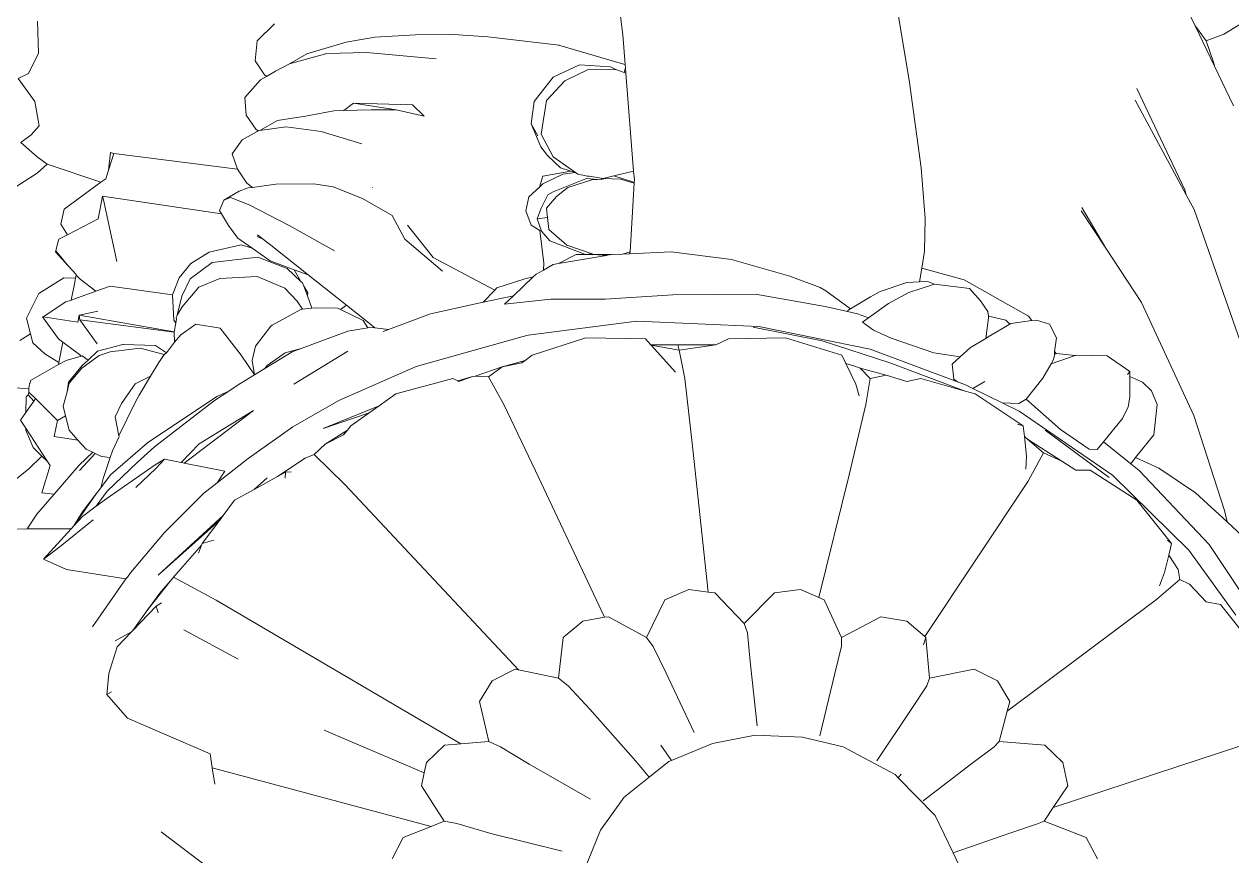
# Model space of a CAD drawing. Header units: millimetres. Extents: x 75500 to 345360, y -224327 to 19532.
# Drawn here: x 218848 to 219018.9, y 12220.5 to 12338.1 of the extents above; entities that cross this region are included whole.
import ezdxf

# ---------------------------------------------------------------- set-up
doc = ezdxf.new("R2010")
doc.units = ezdxf.units.MM
doc.header["$LTSCALE"] = 0.01
doc.layers.add('hatch', color=251, linetype='Continuous', lineweight=0)

# ---------------------------------------------------------------- blocks, each defined once
blk = doc.blocks.new('GANESH')
at = {"layer": 'hatch'}
for p, q in [((967035.625, -140981.319), (967032.906, -140983.501)), ((966996.051, -140983.283), (966995.412, -140982.257)), ((967007.38, -140985.192), (967015.872, -140982.237)), ((967028.777, -140981.742), (967027.555, -140983.075)), ((967032.197, -140982.119), (967029.025, -140984.231)), ((967042.002, -140982.126), (967043.373, -140986.257)), ((967000.67, -140982.65), (966998.108, -140983.887)), ((967020.691, -140985.227), (967026.814, -140983.233)), ((967027.555, -140983.075), (967025.684, -140985.117)), ((967026.814, -140983.233), (967027.555, -140983.075)), ((967029.376, -140985.552), (967033.587, -140982.501)), ((966998.108, -140983.887), (966995.51, -140985.141)), ((966996.477, -140984.424), (966996.051, -140983.283)), ((966997.905, -140983.93), (966996.477, -140984.424)), ((966998.108, -140983.887), (966997.905, -140983.93)), ((967032.906, -140983.501), (967032.73, -140984.418)), ((966996.477, -140984.424), (966995.691, -140984.995)), ((967029.025, -140984.231), (967024.238, -140988.753)), ((967032.73, -140984.418), (967031.582, -140985.493)), ((966995.51, -140985.141), (966994.387, -140985.683)), ((966995.691, -140984.995), (966995.51, -140985.141)), ((967007.38, -140985.192), (967006.415, -140985.714)), ((967020.691, -140985.227), (967013.376, -140988.595)), ((967024.08, -140987.477), (967025.684, -140985.117)), ((967029.376, -140985.552), (967024.538, -140990.48)), ((967031.278, -140986.122), (967031.582, -140985.493)), ((967006.108, -140985.811), (966999.553, -140988.913)), ((967006.415, -140985.714), (967000.303, -140989.021)), ((967006.415, -140985.714), (967006.108, -140985.811)), ((967029.71, -140986.848), (967030.641, -140986.227)), ((967031.278, -140986.122), (967030.641, -140986.227)), ((967031.278, -140986.122), (967032.567, -140987.646)), ((967046.016, -140994.309), (967043.373, -140986.257)), ((967028.961, -140986.666), (967026.162, -140988.911)), ((967028.739, -140986.919), (967028.961, -140986.666)), ((967028.961, -140986.666), (967029.71, -140986.848)), ((967029.71, -140986.848), (967030.838, -140987.123)), ((967031.681, -140987.44), (967030.838, -140987.123)), ((967019.966, -140987.592), (967019.096, -140987.955)), ((967019.966, -140987.592), (967021.931, -140987.802)), ((967023.408, -140988.983), (967021.931, -140987.802)), ((967024.08, -140987.477), (967023.408, -140988.983)), ((967032.567, -140987.646), (967039.788, -140997.283)), ((967013.376, -140988.595), (967009.869, -140990.909)), ((967018.328, -140988.964), (967018.521, -140988.545)), ((967019.096, -140987.955), (967018.521, -140988.545)), ((967016.837, -140990.835), (967017.836, -140989.353)), ((967018.032, -140989.506), (967017.836, -140989.353)), ((967018.167, -140989.354), (967017.836, -140989.353)), ((967018.328, -140988.964), (967018.167, -140989.354)), ((967019.501, -140989.358), (967018.167, -140989.354)), ((967020.115, -140989.469), (967019.501, -140989.358)), ((967020.115, -140989.469), (967020.879, -140989.84)), ((967023.803, -140989.299), (967022.389, -140991.071)), ((967023.803, -140989.299), (967023.408, -140988.983)), ((967024.238, -140988.753), (967023.803, -140989.299)), ((967024.206, -140991.917), (967026.162, -140988.911)), ((967022.389, -140991.071), (967020.879, -140989.84)), ((967009.869, -140990.909), (967007.237, -140992.47)), ((967009.869, -140990.909), (967007.46, -140992.5)), ((967016.837, -140990.835), (967016.778, -140992.804)), ((967024.538, -140990.48), (967020.413, -140996.513)), ((967024.699, -140990.699), (967021.629, -140994.844)), ((967022.875, -140991.467), (967022.389, -140991.071)), ((967022.875, -140991.467), (967022.861, -140991.988)), ((967047.951, -140992.186), (967049.334, -140991.458)), ((967022.861, -140991.988), (967021.579, -140993.836)), ((967024.206, -140991.917), (967024.222, -140992.848)), ((967046.903, -140994.908), (967047.951, -140992.186)), ((967016.809, -140992.892), (967016.672, -140994.092)), ((967016.809, -140992.892), (967016.778, -140992.804)), ((967017.349, -140994.45), (967016.809, -140992.892)), ((967024.222, -140992.848), (967023.645, -140993.747)), ((967043.116, -140993.688), (967044.627, -140993.371)), ((967046.016, -140994.309), (967044.627, -140993.371)), ((967015.664, -140994.111), (967014.781, -140994.552)), ((967016.557, -140994.222), (967015.664, -140994.111)), ((967016.684, -140994.129), (967016.557, -140994.222)), ((967016.684, -140994.129), (967016.672, -140994.092)), ((967016.707, -140994.198), (967016.684, -140994.129)), ((967021.579, -140993.836), (967019.633, -140996.053)), ((967022.213, -140995.983), (967023.645, -140993.747)), ((967023.102, -140994.938), (967023.645, -140993.747)), ((967041.987, -140994.858), (967043.116, -140993.688)), ((967014.781, -140994.552), (967014.514, -140995.393)), ((967016.663, -140994.235), (967016.557, -140994.222)), ((967016.707, -140994.198), (967016.663, -140994.235)), ((967016.721, -140994.243), (967016.707, -140994.198)), ((967017.058, -140994.285), (967016.707, -140994.198)), ((967017.058, -140994.285), (967017.349, -140994.45)), ((967017.349, -140994.45), (967018.28, -140994.977)), ((967022.213, -140995.983), (967023.102, -140994.938)), ((967024.938, -140995.924), (967023.102, -140994.938)), ((967041.749, -140997.799), (967041.987, -140994.858)), ((967046.903, -140994.908), (967046.016, -140994.309)), ((967046.903, -140994.908), (967047.071, -140995.319)), ((967014.555, -140995.691), (967014.258, -140995.909)), ((967014.555, -140995.691), (967014.514, -140995.393)), ((967014.742, -140997.058), (967014.555, -140995.691)), ((967019.633, -140996.053), (967018.28, -140994.977)), ((967047.071, -140995.319), (967047.647, -140997.059)), ((967014.258, -140995.909), (967011.913, -141000.065)), ((967021.344, -140996.248), (967019.292, -140999.351)), ((967019.633, -140996.053), (967019.9, -140996.529)), ((967020.413, -140996.513), (967019.866, -140997.623)), ((967021.25, -140996.618), (967021.344, -140996.248)), ((967022.05, -140996.175), (967021.344, -140996.248)), ((967022.05, -140996.175), (967022.213, -140995.983)), ((967023.315, -140996.043), (967022.05, -140996.175)), ((967024.143, -140996.074), (967023.315, -140996.043)), ((967034.963, -141002.614), (967024.938, -140995.924)), ((967014.785, -140997.127), (967014.517, -140997.376)), ((967014.742, -140997.058), (967014.785, -140997.127)), ((967014.785, -140997.127), (967015.61, -140998.527)), ((967019.9, -140996.529), (967019.866, -140997.623)), ((967037.82, -140997.926), (967039.172, -140997.121)), ((967039.172, -140997.121), (967039.788, -140997.283)), ((967039.788, -140997.283), (967041.749, -140997.799)), ((967048.943, -141000.791), (967047.647, -140997.059)), ((967014.255, -140998.503), (967014.517, -140997.376)), ((967019.866, -140997.623), (967018.937, -140999.51)), ((967037.072, -140999.43), (967037.82, -140997.926)), ((967042.105, -140998.127), (967041.749, -140997.799)), ((967013.972, -140998.531), (967013.267, -140999.016)), ((967013.972, -140998.531), (967014.255, -140998.503)), ((967014.255, -140998.503), (967014.377, -140998.491)), ((967014.377, -140998.491), (967015.71, -140998.672)), ((967015.71, -140998.672), (967015.61, -140998.527)), ((967016.29, -140999.665), (967015.71, -140998.672)), ((967018.937, -140999.51), (967018.482, -140998.739)), ((967042.105, -140998.127), (967043.18, -140999.575)), ((967012.486, -140999.72), (967013.267, -140999.016)), ((967018.937, -140999.51), (967018.7, -140999.991)), ((967019.292, -140999.351), (967019.105, -140999.998)), ((967037.665, -141002.316), (967037.072, -140999.43)), ((967045.584, -141002.716), (967043.18, -140999.575)), ((967011.913, -141000.065), (967011.157, -141002.808)), ((967012.191, -141001.983), (967012.486, -140999.72)), ((967016.29, -140999.665), (967016.888, -141000.323)), ((967016.888, -141000.323), (967016.644, -141002.039)), ((967016.888, -141000.323), (967017.359, -141000.842)), ((967017.27, -141004.876), (967019.105, -140999.998)), ((967019.105, -140999.998), (967018.29, -141002.877)), ((967018.505, -141000.51), (967018.7, -140999.991)), ((967048.943, -141000.791), (967049.774, -141000.392)), ((967016.394, -141006.143), (967018.505, -141000.51)), ((967018.328, -141000.73), (967017.359, -141000.842)), ((967018.505, -141000.51), (967018.328, -141000.73)), ((967046.535, -141001.948), (967048.943, -141000.791)), ((967012.191, -141001.983), (967012.033, -141002.448)), ((967012.728, -141003.638), (967012.191, -141001.983)), ((967044.089, -141004.328), (967046.535, -141001.948)), ((967007.952, -141002.593), (967004.677, -141002.861)), ((967010.067, -141002.639), (967007.952, -141002.593)), ((967011.157, -141002.808), (967010.067, -141002.639)), ((967012.053, -141002.948), (967012.033, -141002.448)), ((967015.688, -141004.795), (967016.644, -141002.039)), ((967033.971, -141003.778), (967034.963, -141002.614)), ((967034.963, -141002.614), (967035.021, -141002.546)), ((967035.021, -141002.546), (967037.665, -141002.316)), ((967035.514, -141002.703), (967035.021, -141002.546)), ((967038.151, -141002.487), (967037.665, -141002.316)), ((967039.623, -141003.457), (967038.151, -141002.487)), ((967004.677, -141002.861), (966999.016, -141003.622)), ((967012.053, -141002.948), (967011.157, -141002.808)), ((967012.087, -141003.786), (967012.053, -141002.948)), ((967018.29, -141002.877), (967018.497, -141003.778)), ((967042.991, -141005.712), (967039.623, -141003.457)), ((966993.999, -141004.46), (966999.016, -141003.622)), ((967012.087, -141003.786), (967012.661, -141005.491)), ((967012.728, -141003.638), (967013.455, -141004.959)), ((967018.497, -141003.778), (967018.085, -141005.113)), ((967033.685, -141005.454), (967033.971, -141003.778)), ((967044.089, -141004.328), (967043.869, -141004.153)), ((967014.382, -141006.254), (967013.455, -141004.959)), ((967015.688, -141004.795), (967015.168, -141005.93)), ((967017.27, -141004.876), (967015.869, -141009.247)), ((967042.087, -141007.899), (967043.885, -141004.526)), ((967043.885, -141004.526), (967044.089, -141004.328)), ((967013.023, -141006.118), (967012.661, -141005.491)), ((967018.085, -141005.113), (967017.623, -141006.791)), ((967018.29, -141006.151), (967018.085, -141005.113)), ((967035.033, -141007.996), (967033.685, -141005.454)), ((967013.023, -141006.118), (967013.798, -141007.415)), ((967014.382, -141006.254), (967014.107, -141006.975)), ((967014.657, -141006.638), (967014.382, -141006.254)), ((967015.168, -141005.93), (967014.657, -141006.638)), ((967014.94, -141013.348), (967016.394, -141006.143)), ((967018.29, -141006.151), (967017.623, -141006.791)), ((967019.976, -141006.437), (967018.29, -141006.151)), ((967019.976, -141006.437), (967024.511, -141007.5)), ((967012.631, -141009.017), (967013.798, -141007.415)), ((967013.798, -141007.415), (967013.906, -141007.595)), ((967014.107, -141006.975), (967013.965, -141007.62)), ((967018.656, -141007.083), (967017.331, -141007.711)), ((967017.331, -141007.711), (967017.482, -141007.235)), ((967017.597, -141006.83), (967017.482, -141007.235)), ((967017.597, -141006.83), (967017.623, -141006.791)), ((967019.413, -141006.857), (967018.656, -141007.083)), ((967013.965, -141007.62), (967013.648, -141009.061)), ((967013.965, -141007.62), (967013.906, -141007.595)), ((967016.779, -141007.972), (967015.666, -141011.623)), ((967017.331, -141007.711), (967016.779, -141007.972)), ((967032.453, -141009.457), (967024.511, -141007.5)), ((967032.603, -141009.111), (967035.033, -141007.996)), ((967035.599, -141007.997), (967035.033, -141007.996)), ((967037.351, -141008.422), (967035.599, -141007.997)), ((967041.462, -141010.532), (967042.087, -141007.899)), ((967041.383, -141009.409), (967037.351, -141008.422)), ((967011.69, -141011.342), (967012.411, -141009.388)), ((967012.631, -141009.017), (967012.411, -141009.388)), ((967012.853, -141013.568), (967013.648, -141009.061)), ((967015.869, -141009.247), (967014.98, -141013.704)), ((967031.935, -141010.644), (967032.453, -141009.457)), ((967032.453, -141009.457), (967032.603, -141009.111)), ((967041.334, -141013.593), (967041.462, -141010.532)), ((967011.69, -141011.342), (967010.604, -141015.104)), ((967032.142, -141012.335), (967031.935, -141010.644)), ((967015.73, -141015.309), (967015.666, -141011.623)), ((967034.124, -141014.303), (967032.142, -141012.335)), ((967012.887, -141018.908), (967012.853, -141013.568)), ((967014.597, -141021.227), (967014.94, -141013.348)), ((967040.729, -141013.453), (967036.581, -141013.904)), ((967041.875, -141016.336), (967041.334, -141013.593)), ((967032.142, -141016.193), (967034.124, -141014.303)), ((967034.737, -141014.074), (967034.124, -141014.303)), ((967036.581, -141013.904), (967034.737, -141014.074)), ((967010.113, -141019.017), (967010.604, -141015.104)), ((967015.73, -141015.309), (967016.111, -141016.116)), ((967016.111, -141016.116), (967016.108, -141018.585)), ((967016.111, -141016.116), (967016.466, -141018.505)), ((967032.09, -141016.613), (967022.866, -141017.602)), ((967031.935, -141017.871), (967032.09, -141016.613)), ((967032.09, -141016.613), (967032.142, -141016.193)), ((967042.984, -141018.997), (967041.875, -141016.336)), ((967041.179, -141017.535), (967037.339, -141019.347)), ((967018.29, -141018.124), (967016.466, -141018.505)), ((967022.866, -141017.602), (967018.29, -141018.124)), ((967032.603, -141019.421), (967031.935, -141017.871)), ((967010.233, -141021.704), (967010.113, -141019.017)), ((967013.161, -141023.271), (967012.887, -141018.908)), ((967016.466, -141018.505), (967016.108, -141018.585)), ((967016.108, -141020.33), (967016.108, -141018.585)), ((967016.466, -141018.505), (967016.128, -141020.312)), ((967016.128, -141020.312), (967017.892, -141018.726)), ((967042.984, -141018.997), (967041.993, -141019.683)), ((967043.054, -141019.165), (967042.984, -141018.997)), ((967035.033, -141020.607), (967032.603, -141019.421)), ((967037.339, -141019.347), (967035.606, -141020.17)), ((967043.054, -141019.165), (967044.065, -141020.441)), ((967015.73, -141020.67), (967015.666, -141024.53)), ((967015.73, -141020.67), (967016.108, -141020.33)), ((967016.108, -141020.33), (967016.128, -141020.312)), ((967033.685, -141023.074), (967035.033, -141020.607)), ((967035.606, -141020.17), (967035.033, -141020.607)), ((967044.065, -141020.441), (967043.012, -141021.308)), ((967044.065, -141020.441), (967045.351, -141022.062)), ((966998.553, -141021.938), (967004.885, -141021.439)), ((967004.885, -141021.439), (967005.458, -141021.394)), ((967004.885, -141021.439), (967005.201, -141022.717)), ((967005.407, -141022.298), (967005.674, -141021.407)), ((967005.617, -141021.404), (967005.458, -141021.394)), ((967005.582, -141021.508), (967005.617, -141021.404)), ((967005.674, -141021.407), (967005.617, -141021.404)), ((967010.104, -141021.673), (967005.674, -141021.407)), ((967015.488, -141028.262), (967014.597, -141021.227)), ((967043.012, -141021.308), (967039.665, -141024.279)), ((966991.609, -141022.716), (966996.078, -141022.133)), ((966996.078, -141022.133), (966998.007, -141021.981)), ((966997.968, -141022.16), (966996.772, -141026.207)), ((966997.968, -141022.16), (966998.007, -141021.981)), ((966998.007, -141021.981), (966998.216, -141021.964)), ((966998.216, -141021.964), (966998.553, -141021.938)), ((966998.216, -141021.964), (966998.517, -141022.046)), ((966998.332, -141022.601), (966998.517, -141022.046)), ((966998.553, -141021.938), (966998.517, -141022.046)), ((967005.201, -141022.717), (967005.582, -141021.508)), ((967010.104, -141021.673), (967010.233, -141021.704)), ((967010.104, -141021.673), (967010.254, -141022.169)), ((967010.254, -141022.169), (967010.233, -141021.704)), ((967010.285, -141022.87), (967010.254, -141022.169)), ((967047.489, -141023.582), (967045.351, -141022.062)), ((966998.022, -141024.935), (966998.142, -141022.946)), ((966998.142, -141022.946), (966998.332, -141022.601)), ((966998.344, -141024.42), (966998.332, -141022.601)), ((967005.201, -141022.717), (967005.375, -141023.42)), ((967005.375, -141023.42), (967005.407, -141022.298)), ((967010.285, -141022.87), (967010.277, -141023.024)), ((967010.312, -141023.026), (967010.277, -141023.024)), ((967010.277, -141023.024), (967010.34, -141023.19)), ((967010.277, -141023.024), (967010.279, -141024.03)), ((967005.222, -141024.307), (967005.375, -141023.42)), ((967005.363, -141024.491), (967005.442, -141023.775)), ((967005.41, -141023.518), (967005.375, -141023.42)), ((967005.433, -141023.404), (967005.401, -141023.401)), ((967005.41, -141023.518), (967005.434, -141023.533)), ((967005.442, -141023.775), (967005.41, -141023.518)), ((967005.451, -141024.147), (967005.442, -141023.775)), ((967010.34, -141023.19), (967010.279, -141024.03)), ((967010.34, -141023.19), (967010.867, -141026.298)), ((967013.161, -141023.271), (967013.158, -141026.791)), ((967033.726, -141023.314), (967024.252, -141027.776)), ((967033.726, -141023.314), (967033.685, -141023.074)), ((967033.971, -141024.735), (967033.726, -141023.314)), ((967047.489, -141023.582), (967050.133, -141024.665)), ((966999.05, -141025.895), (966998.344, -141024.42)), ((967005.095, -141025.043), (967005.168, -141024.62)), ((967005.227, -141024.438), (967005.168, -141024.62)), ((967005.222, -141024.307), (967005.227, -141024.438)), ((967006.225, -141026.642), (967005.363, -141024.491)), ((967005.939, -141025.694), (967005.451, -141024.147)), ((967010.269, -141024.551), (967009.389, -141026.851)), ((967010.245, -141024.129), (967009.675, -141025.763)), ((967010.279, -141024.03), (967010.245, -141024.129)), ((967010.245, -141024.129), (967010.269, -141024.551)), ((967010.269, -141024.551), (967010.305, -141024.098)), ((967010.289, -141025.162), (967010.269, -141024.551)), ((967010.279, -141024.03), (967010.305, -141024.098)), ((967016.779, -141028.009), (967015.666, -141024.53)), ((967039.665, -141024.279), (967038.146, -141025.668)), ((967045.478, -141024.238), (967043.221, -141028.187)), ((966998.825, -141026.65), (966998.022, -141024.935)), ((967004.981, -141025.204), (967003.957, -141026.644)), ((967004.981, -141025.204), (967004.884, -141025.505)), ((967005.095, -141025.043), (967004.981, -141025.204)), ((967004.981, -141025.204), (967005.083, -141026.017)), ((967010.289, -141025.162), (967010.867, -141026.298)), ((967035.021, -141025.986), (967033.971, -141024.735)), ((967000.325, -141027.068), (966999.05, -141025.895)), ((967004.673, -141026.162), (967003.875, -141027.014)), ((967004.884, -141025.505), (967004.673, -141026.162)), ((967005.222, -141027.312), (967004.884, -141025.505)), ((967005.709, -141027.304), (967005.083, -141026.017)), ((967006.528, -141026.43), (967005.939, -141025.694)), ((967009.675, -141025.763), (967008.666, -141026.932)), ((967037.662, -141026.294), (967035.021, -141025.986)), ((967038.146, -141025.668), (967037.662, -141026.294)), ((967048.846, -141026.05), (967047.692, -141030.676)), ((966996.221, -141030.859), (966996.745, -141026.258)), ((966996.745, -141026.258), (966996.772, -141026.207)), ((966996.775, -141026.278), (966996.745, -141026.258)), ((967000.394, -141027.875), (966998.825, -141026.65)), ((967003.957, -141026.644), (967002.508, -141027.423)), ((967006.417, -141026.991), (967006.225, -141026.642)), ((967006.528, -141026.43), (967007.292, -141027.067)), ((967007.88, -141027.009), (967008.666, -141026.932)), ((967008.781, -141027.392), (967009.389, -141026.851)), ((967010.867, -141026.298), (967010.925, -141026.637)), ((967010.925, -141026.637), (967011.283, -141027.267)), ((967013.158, -141026.791), (967013.492, -141029.789)), ((967037.662, -141026.294), (967037.117, -141028.886)), ((967000.325, -141027.068), (967002.508, -141027.423)), ((967003.326, -141027.45), (967001.831, -141028.064)), ((967002.601, -141027.628), (967001.831, -141028.064)), ((967003.326, -141027.45), (967003.875, -141027.014)), ((967005.222, -141027.312), (967005.923, -141027.534)), ((967005.709, -141027.304), (967005.923, -141027.534)), ((967005.923, -141027.534), (967006.557, -141028.214)), ((967006.417, -141026.991), (967007.275, -141027.428)), ((967007.969, -141027.67), (967007.275, -141027.428)), ((967007.292, -141027.067), (967007.88, -141027.009)), ((967007.969, -141027.67), (967007.88, -141027.009)), ((967008.781, -141027.392), (967007.969, -141027.67)), ((967008.723, -141027.515), (967008.387, -141028.066)), ((967010.841, -141027.246), (967008.723, -141027.515)), ((967008.781, -141027.392), (967008.723, -141027.515)), ((967010.841, -141027.246), (967011.283, -141027.267)), ((967011.283, -141027.267), (967011.559, -141027.751)), ((967001.831, -141028.064), (967000.394, -141027.875)), ((967007.466, -141028.416), (967006.557, -141028.214)), ((967008.387, -141028.066), (967007.466, -141028.416)), ((967011.733, -141027.934), (967011.559, -141027.751)), ((967011.733, -141027.934), (967011.843, -141028.464)), ((967012.948, -141029.214), (967011.733, -141027.934)), ((967011.843, -141028.464), (967012.44, -141030.277)), ((967015.488, -141028.262), (967015.604, -141028.664)), ((967016.779, -141028.009), (967017.129, -141028.457)), ((967017.535, -141029.937), (967017.129, -141028.457)), ((967017.129, -141028.457), (967017.288, -141028.66)), ((967024.252, -141027.776), (967019.976, -141029.83)), ((967043.221, -141028.187), (967042.102, -141030.049)), ((967013.37, -141031.167), (967012.948, -141029.214)), ((967013.492, -141029.789), (967012.948, -141029.214)), ((967017.523, -141035.507), (967015.604, -141028.664)), ((967017.288, -141028.66), (967017.535, -141029.937)), ((967037.117, -141028.886), (967025.143, -141040.122)), ((967037.117, -141028.886), (967037.072, -141029.102)), ((967037.072, -141029.102), (967037.82, -141030.589)), ((967018.189, -141030.832), (967017.535, -141029.937)), ((967017.535, -141029.937), (967018.137, -141031.679)), ((967019.976, -141029.83), (967018.189, -141030.832)), ((967042.102, -141030.049), (967041.745, -141030.804)), ((966996.221, -141030.859), (966996.058, -141033.083)), ((967010.481, -141034.4), (967012.557, -141030.46)), ((967012.44, -141030.277), (967012.574, -141030.406)), ((967012.574, -141030.406), (967012.557, -141030.46)), ((967012.574, -141030.406), (967013.37, -141031.167)), ((967018.189, -141030.832), (967018.137, -141031.679)), ((967039.172, -141031.411), (967037.82, -141030.589)), ((967041.745, -141030.804), (967039.172, -141031.411)), ((967041.745, -141030.804), (967041.897, -141032.613)), ((967047.692, -141030.676), (967047.06, -141032.877)), ((967014.107, -141034.574), (967013.37, -141031.167)), ((967018.137, -141031.679), (967018.179, -141031.8)), ((967018.163, -141031.862), (967018.179, -141031.8)), ((967018.444, -141032.814), (967018.163, -141031.862)), ((967018.497, -141032.738), (967018.163, -141031.862)), ((966996.088, -141035.539), (966996.058, -141033.083)), ((967018.29, -141033.12), (967018.419, -141032.854)), ((967018.29, -141033.12), (967019.292, -141036.806)), ((967018.419, -141032.854), (967018.444, -141032.814)), ((967018.444, -141032.814), (967018.497, -141032.738)), ((967041.897, -141032.613), (967032.623, -141048.42)), ((967041.897, -141032.613), (967041.987, -141033.672)), ((967047.06, -141032.877), (967046.901, -141033.692)), ((967011.355, -141033.793), (967009.283, -141036.239)), ((967041.987, -141033.672), (967043.116, -141034.829)), ((967046.901, -141033.692), (967044.627, -141035.159)), ((967047.235, -141034.537), (967046.901, -141033.692)), ((966997.218, -141038.719), (966997.645, -141034.208)), ((967010.481, -141034.4), (967008.384, -141036.05)), ((967014.107, -141034.574), (967015.133, -141037.294)), ((967043.459, -141048.678), (967047.235, -141034.537)), ((967047.951, -141036.346), (967047.235, -141034.537)), ((966996.088, -141035.539), (966996.231, -141038.163)), ((967001.337, -141034.972), (967000.601, -141035.726)), ((967000.935, -141036.796), (967001.337, -141034.972)), ((967019.706, -141040.51), (967017.523, -141035.507)), ((967043.777, -141034.973), (967041.017, -141041.455)), ((967043.116, -141034.829), (967043.777, -141034.973)), ((967043.777, -141034.973), (967044.627, -141035.159)), ((967000.498, -141039.549), (967000.601, -141035.726)), ((967009.283, -141036.239), (967007.768, -141037.06)), ((967000.935, -141036.796), (967000.498, -141039.549)), ((967000.935, -141036.796), (967000.92, -141038.414)), ((967007.768, -141037.06), (967006.65, -141038.975)), ((967020.06, -141037.901), (967019.292, -141036.806)), ((967047.951, -141036.346), (967049.334, -141037.059)), ((967015.022, -141038.178), (967015.133, -141037.294)), ((967015.133, -141037.294), (967015.258, -141037.625)), ((966996.566, -141040.032), (966996.231, -141038.163)), ((967000.98, -141040.177), (967000.92, -141038.414)), ((967005.951, -141038.292), (967005.95, -141038.331)), ((967015.012, -141038.625), (967014.549, -141038.932)), ((967015.022, -141038.178), (967014.554, -141038.754)), ((967014.982, -141038.5), (967015.022, -141038.178)), ((967014.982, -141038.5), (967015.012, -141038.625)), ((967015.012, -141038.625), (967015.226, -141039.913)), ((967020.06, -141037.901), (967021.532, -141041.505)), ((967020.506, -141038.536), (967020.06, -141037.901)), ((967020.506, -141038.536), (967021.532, -141041.505)), ((967021.344, -141039.729), (967020.506, -141038.536)), ((966997.218, -141038.719), (966997.281, -141041.279)), ((967002.339, -141041.644), (967003.134, -141039.018)), ((967006.65, -141038.975), (967005.897, -141040.865)), ((967014.554, -141038.754), (967013.559, -141040.009)), ((967013.827, -141040.395), (967014.549, -141038.932)), ((966996.566, -141040.032), (966997.313, -141042.561)), ((967000.98, -141040.177), (967000.498, -141039.549)), ((967001.002, -141040.822), (967000.98, -141040.177)), ((967013.559, -141040.009), (967011.594, -141042.489)), ((967013.827, -141040.395), (967013.559, -141040.009)), ((967015.226, -141039.913), (967016.353, -141042.934)), ((967018.655, -141043.41), (967016.516, -141039.91)), ((967021.344, -141039.729), (967021.622, -141039.947)), ((967021.622, -141039.947), (967022.545, -141041.382)), ((967021.622, -141039.947), (967021.932, -141040.188)), ((967021.932, -141040.188), (967022.545, -141041.382)), ((967025.143, -141040.122), (967023.2, -141042.089)), ((967001.337, -141042.658), (967001.002, -141040.822)), ((967005.897, -141040.865), (967005.718, -141042.118)), ((967008.414, -141043.718), (967010.036, -141040.775)), ((967013.734, -141042.025), (967013.742, -141040.567)), ((967013.742, -141040.567), (967013.827, -141040.395)), ((967021.422, -141043.463), (967019.706, -141040.51)), ((966997.281, -141041.279), (966997.949, -141043.685)), ((967002.036, -141043.905), (967002.339, -141041.644)), ((967023.2, -141042.089), (967022.545, -141041.382)), ((966997.313, -141042.561), (966997.949, -141043.685)), ((967005.742, -141044.571), (967005.718, -141042.118)), ((967011.594, -141042.489), (967009.68, -141044.905)), ((967011.268, -141043.397), (967011.594, -141042.489)), ((967012.75, -141042.504), (967012.318, -141042.764)), ((967012.961, -141042.53), (967012.318, -141042.764)), ((967012.75, -141042.504), (967012.961, -141042.53)), ((967013.756, -141042.241), (967012.961, -141042.53)), ((967013.734, -141042.025), (967013.756, -141042.241)), ((967013.756, -141042.241), (967013.819, -141042.855)), ((967023.2, -141042.089), (967023.45, -141042.672)), ((967001.623, -141044.475), (967001.337, -141042.658)), ((967011.192, -141043.838), (967012.016, -141042.946)), ((967012.016, -141042.946), (967011.268, -141043.397)), ((967012.016, -141042.946), (967012.116, -141042.838)), ((967012.318, -141042.764), (967012.116, -141042.838)), ((967013.298, -141043.191), (967012.445, -141043.985)), ((967013.298, -141043.191), (967013.819, -141042.855)), ((967013.819, -141042.855), (967013.829, -141042.955)), ((967013.829, -141042.955), (967014.855, -141044.816)), ((967016.643, -141043.978), (967016.353, -141042.934)), ((967016.353, -141042.934), (967016.569, -141043.511)), ((967024.636, -141044.473), (967023.45, -141042.672)), ((966998.426, -141044.587), (966997.949, -141043.685)), ((967002.259, -141045.597), (967002.036, -141043.905)), ((967007.062, -141046.294), (967008.414, -141043.718)), ((967010.444, -141045.732), (967011.192, -141043.838)), ((967011.268, -141043.397), (967010.685, -141044.937)), ((967012.445, -141043.985), (967011.694, -141045.79)), ((967016.569, -141043.511), (967017.647, -141045.279)), ((967017.451, -141045.143), (967016.643, -141043.978)), ((967021.422, -141043.463), (967023.463, -141046.353)), ((967024.349, -141043.953), (967024.318, -141043.575)), ((967024.731, -141043.971), (967024.349, -141043.953)), ((967024.636, -141044.473), (967024.349, -141043.953)), ((966996.47, -141045.772), (966995.372, -141044.668)), ((966998.773, -141045.186), (966998.426, -141044.587)), ((967002.259, -141045.597), (967001.623, -141044.475)), ((967005.943, -141046.076), (967005.742, -141044.571)), ((967009.312, -141045.374), (967009.68, -141044.905)), ((967014.855, -141044.816), (967014.909, -141044.899)), ((967016.211, -141045.878), (967014.909, -141044.899)), ((967025.465, -141045.978), (967024.636, -141044.473)), ((966998.664, -141045.297), (966997.774, -141045.915)), ((966998.664, -141045.297), (966998.773, -141045.186)), ((966998.982, -141045.568), (966998.773, -141045.186)), ((967000.128, -141046.579), (966998.982, -141045.568)), ((967002.292, -141045.716), (967002.259, -141045.597)), ((967009.017, -141045.75), (967009.312, -141045.374)), ((967009.312, -141045.374), (967009.125, -141045.787)), ((967010.685, -141044.937), (967009.874, -141046.095)), ((967017.647, -141045.279), (967017.451, -141045.143)), ((967017.647, -141045.279), (967018.058, -141045.954)), ((967025.465, -141045.978), (967024.718, -141045.139)), ((966997.774, -141045.915), (966996.47, -141045.772)), ((967000.128, -141046.579), (967001.273, -141046.485)), ((967001.273, -141046.485), (967002.179, -141045.867)), ((967002.292, -141045.716), (967002.179, -141045.867)), ((967002.322, -141045.772), (967002.292, -141045.716)), ((967002.322, -141045.772), (967002.879, -141046.753)), ((967004.772, -141047.052), (967005.678, -141046.437)), ((967005.943, -141046.076), (967005.678, -141046.437)), ((967005.98, -141046.357), (967005.943, -141046.076)), ((967005.98, -141046.357), (967006.188, -141046.944)), ((967006.601, -141047.497), (967007.062, -141046.294)), ((967009.874, -141046.095), (967009.225, -141047.021)), ((967009.665, -141046.815), (967009.874, -141046.095)), ((967010.805, -141048.697), (967010.444, -141045.732)), ((967011.694, -141045.79), (967011.821, -141048.202)), ((967016.211, -141045.878), (967017.12, -141046.111)), ((967016.791, -141046.812), (967018.058, -141045.954)), ((967017.12, -141046.111), (967018.058, -141045.954)), ((967018.058, -141045.954), (967018.668, -141046.953)), ((967020.357, -141046.026), (967023.756, -141050.506)), ((967020.357, -141046.026), (967022.523, -141049.519)), ((967023.463, -141046.353), (967025.031, -141048.36)), ((967025.465, -141045.978), (967026.162, -141047.244)), ((967002.879, -141046.753), (967003.77, -141047.386)), ((967004.772, -141047.052), (967003.747, -141055.049)), ((967004.772, -141047.052), (967003.77, -141047.386)), ((967006.775, -141047.94), (967006.188, -141046.944)), ((967009.225, -141047.021), (967008.398, -141047.639)), ((967009.665, -141046.815), (967010.137, -141048.878)), ((967016.791, -141046.812), (967015.038, -141048.182)), ((967019.101, -141047.617), (967018.668, -141046.953)), ((967026.162, -141047.244), (967027.137, -141047.97)), ((967036.438, -141047.011), (967034.528, -141050.518)), ((967006.601, -141047.497), (967006.775, -141047.94)), ((967006.775, -141047.94), (967007.428, -141048.209)), ((967008.398, -141047.639), (967007.647, -141048.08)), ((967019.466, -141048.392), (967019.101, -141047.617)), ((967019.705, -141048.54), (967019.101, -141047.617)), ((967024.281, -141047.872), (967023.756, -141050.506)), ((967025.031, -141048.36), (967024.281, -141047.872)), ((967030.993, -141052.188), (967027.137, -141047.97)), ((967027.137, -141047.97), (967027.439, -141048.195)), ((967007.647, -141048.08), (967006.508, -141055.784)), ((967007.647, -141048.08), (967007.428, -141048.209)), ((967011.862, -141050.106), (967010.805, -141048.697)), ((967012.39, -141049.55), (967011.821, -141048.202)), ((967014.791, -141049.755), (967015.038, -141048.182)), ((967022.444, -141052.87), (967019.466, -141048.392)), ((967019.705, -141048.54), (967022.707, -141052.424)), ((967025.031, -141048.36), (967025.712, -141049.231)), ((967030.993, -141052.188), (967027.439, -141048.195)), ((967027.439, -141048.195), (967028.961, -141049.331)), ((967028.961, -141049.331), (967028.739, -141048.587)), ((967032.623, -141048.42), (967031.136, -141051.188)), ((967042.539, -141048.816), (967040.234, -141054.158)), ((967043.459, -141048.678), (967042.539, -141048.816)), ((967044.5, -141048.521), (967043.459, -141048.678)), ((967010.859, -141050.059), (967010.137, -141048.878)), ((967012.39, -141049.55), (967013.651, -141050.636)), ((967023.72, -141050.687), (967022.523, -141049.519)), ((967028.237, -141051.777), (967025.712, -141049.231)), ((967028.961, -141049.331), (967029.07, -141049.373)), ((967031.136, -141051.188), (967029.07, -141049.373)), ((967029.07, -141049.373), (967029.582, -141049.57)), ((967049.892, -141048.957), (967047.594, -141051.987)), ((967010.859, -141050.059), (967011.789, -141050.828)), ((967012.97, -141050.652), (967011.862, -141050.106)), ((967014.791, -141049.755), (967015.467, -141050.718)), ((967012.895, -141051.259), (967011.789, -141050.828)), ((967014.519, -141051.164), (967012.895, -141051.259)), ((967012.97, -141050.652), (967014.191, -141050.946)), ((967014.191, -141050.946), (967013.651, -141050.636)), ((967015.273, -141051.139), (967014.19, -141057.296)), ((967014.191, -141050.946), (967014.372, -141051.011)), ((967014.372, -141051.011), (967014.434, -141050.989)), ((967014.434, -141050.989), (967014.722, -141051.041)), ((967014.504, -141057.248), (967015.3, -141051.144)), ((967014.519, -141051.164), (967014.722, -141051.041)), ((967014.722, -141051.041), (967015.273, -141051.139)), ((967015.273, -141051.139), (967015.3, -141051.144)), ((967015.3, -141051.144), (967015.33, -141051.15)), ((967015.33, -141051.15), (967015.946, -141051.128)), ((967015.946, -141051.128), (967015.467, -141050.718)), ((967015.969, -141051.118), (967015.946, -141051.128)), ((967016.628, -141051.641), (967015.946, -141051.128)), ((967023.72, -141050.687), (967023.506, -141051.763)), ((967023.756, -141050.506), (967023.72, -141050.687)), ((967012.317, -141055.28), (967012.895, -141051.259)), ((967016.15, -141052.346), (967016.628, -141051.641)), ((967016.343, -141053.348), (967016.747, -141051.782)), ((967016.747, -141051.782), (967016.628, -141051.641)), ((967016.769, -141051.753), (967016.747, -141051.782)), ((967017.254, -141052.138), (967016.747, -141051.782)), ((967024.111, -141052.327), (967023.506, -141051.763)), ((967023.506, -141051.763), (967023.87, -141052.377)), ((967030.851, -141053.958), (967028.237, -141051.777)), ((967031.365, -141051.389), (967031.136, -141051.188)), ((967031.365, -141051.389), (967033.231, -141052.846)), ((967032.08, -141052.017), (967031.365, -141051.389)), ((967016.102, -141054.43), (967016.15, -141052.346)), ((967018.145, -141052.68), (967017.254, -141052.138)), ((967018.145, -141052.68), (967018.638, -141053.674)), ((967019.359, -141053.419), (967018.145, -141052.68)), ((967023.713, -141053.529), (967022.707, -141052.424)), ((967025.942, -141055.358), (967023.87, -141052.377)), ((967025.328, -141053.614), (967024.111, -141052.327)), ((967033.231, -141052.846), (967032.08, -141052.017)), ((967033.001, -141052.304), (967032.794, -141051.974)), ((967033.446, -141052.179), (967033.001, -141052.304)), ((967033.001, -141052.304), (967034.576, -141053.814)), ((967016.57, -141055.28), (967016.343, -141053.348)), ((967019.359, -141053.419), (967019.836, -141053.67)), ((967022.444, -141052.87), (967024.526, -141055.258)), ((967034.576, -141053.814), (967033.231, -141052.846)), ((967019.901, -141054.549), (967018.638, -141053.674)), ((967021.989, -141054.714), (967019.836, -141053.67)), ((967023.713, -141053.529), (967025.578, -141055.473)), ((967031.232, -141054.267), (967030.643, -141058.108)), ((967031.14, -141054.164), (967030.851, -141053.958)), ((967031.232, -141054.267), (967031.14, -141054.164)), ((967031.27, -141054.256), (967031.232, -141054.267)), ((967034.334, -141056.433), (967031.232, -141054.267)), ((967034.576, -141053.814), (967034.659, -141053.894)), ((967034.659, -141053.894), (967035.256, -141054.961)), ((967034.659, -141053.894), (967035.625, -141054.82)), ((967040.234, -141054.158), (967038.712, -141055.5)), ((967003.747, -141055.049), (967003.681, -141055.257)), ((967004.828, -141055.394), (967003.747, -141055.049)), ((967010.735, -141054.855), (967006.739, -141055.714)), ((967016.102, -141054.457), (967016.102, -141054.43)), ((967016.529, -141056.105), (967016.102, -141054.457)), ((967020.763, -141054.951), (967019.901, -141054.549)), ((967021.989, -141054.714), (967020.763, -141054.951)), ((967022.038, -141054.704), (967021.989, -141054.714)), ((967022.066, -141054.698), (967022.038, -141054.704)), ((967022.959, -141055.137), (967022.038, -141054.704)), ((967035.625, -141054.82), (967037.358, -141055.362)), ((967003.681, -141055.257), (967004.828, -141055.394)), ((967005.385, -141055.571), (967004.828, -141055.394)), ((967005.385, -141055.571), (967005.615, -141055.886)), ((967006.739, -141055.714), (967006.508, -141055.784)), ((967006.508, -141055.784), (967007.975, -141056.067)), ((967012.652, -141056.215), (967012.317, -141055.28)), ((967016.816, -141055.99), (967016.57, -141055.28)), ((967023.388, -141055.279), (967022.959, -141055.137)), ((967023.334, -141055.836), (967023.138, -141056.246)), ((967023.388, -141055.279), (967023.334, -141055.836)), ((967024.76, -141055.734), (967023.388, -141055.279)), ((967025.348, -141055.886), (967024.526, -141055.258)), ((967024.76, -141055.734), (967025.348, -141055.886)), ((967025.578, -141055.473), (967026.55, -141056.18)), ((967025.942, -141055.358), (967026.55, -141056.18)), ((967038.712, -141055.5), (967037.358, -141055.362)), ((967038.712, -141055.5), (967038.535, -141055.2)), ((967004.443, -141059.355), (967005.615, -141055.886)), ((967005.615, -141055.886), (967007.344, -141058.257)), ((967007.975, -141056.067), (967009.004, -141058.046)), ((967011.871, -141057.223), (967012.652, -141056.215)), ((967013.222, -141057.809), (967012.652, -141056.215)), ((967014.19, -141057.296), (967013.937, -141056.071)), ((967016.052, -141056.129), (967014.504, -141057.248)), ((967016.529, -141056.105), (967017.106, -141056.716)), ((967016.816, -141055.99), (967017.615, -141057.109)), ((967023.06, -141056.409), (967022.856, -141056.836)), ((967023.138, -141056.246), (967023.06, -141056.409)), ((967023.888, -141057.287), (967023.06, -141056.409)), ((967023.138, -141056.246), (967024.238, -141057.272)), ((967025.749, -141056.193), (967025.348, -141055.886)), ((967027.816, -141057.624), (967025.749, -141056.193)), ((967025.749, -141056.193), (967026.909, -141057.066)), ((967026.55, -141056.18), (967027.202, -141057.062)), ((967027.435, -141056.39), (967029.157, -141058.523)), ((967011.613, -141057.491), (967011.871, -141057.223)), ((967014.504, -141057.248), (967014.19, -141057.296)), ((967014.19, -141057.296), (967014.646, -141057.383)), ((967014.646, -141057.383), (967014.309, -141059.612)), ((967015.944, -141058.334), (967016.75, -141057.262)), ((967016.739, -141057.227), (967016.799, -141057.194)), ((967016.799, -141057.194), (967016.75, -141057.262)), ((967016.845, -141057.129), (967016.799, -141057.194)), ((967016.799, -141057.194), (967016.854, -141057.163)), ((967016.835, -141057.093), (967017.106, -141056.716)), ((967016.835, -141057.093), (967016.845, -141057.129)), ((967016.845, -141057.129), (967016.854, -141057.163)), ((967016.854, -141057.163), (967017.119, -141058.125)), ((967017.106, -141056.716), (967017.458, -141057.089)), ((967018.54, -141057.98), (967017.458, -141057.089)), ((967017.615, -141057.109), (967018.591, -141057.926)), ((967021.623, -141057.939), (967022.268, -141057.363)), ((967022.268, -141057.363), (967022.044, -141058.901)), ((967022.268, -141057.363), (967022.856, -141056.836)), ((967025.775, -141058.909), (967023.888, -141057.287)), ((967026.909, -141057.066), (967027.816, -141057.624)), ((967027.202, -141057.062), (967027.816, -141057.624)), ((967009.004, -141058.046), (967008.314, -141058.472)), ((967009.004, -141058.046), (967009.295, -141058.606)), ((967010.042, -141058.802), (967011.016, -141057.994)), ((967011.016, -141057.994), (967010.115, -141058.821)), ((967011.57, -141057.483), (967011.016, -141057.994)), ((967011.57, -141057.483), (967011.613, -141057.491)), ((967011.807, -141057.53), (967011.613, -141057.491)), ((967011.793, -141058.272), (967011.807, -141057.53)), ((967011.807, -141057.53), (967012.168, -141057.592)), ((967013.222, -141057.809), (967012.168, -141057.592)), ((967013.341, -141058.14), (967013.222, -141057.809)), ((967014.309, -141059.612), (967013.341, -141058.14)), ((967017.381, -141058.631), (967017.119, -141058.125)), ((967018.54, -141057.98), (967019.162, -141058.073)), ((967019.162, -141058.073), (967018.591, -141057.926)), ((967020.088, -141058.313), (967019.162, -141058.073)), ((967020.707, -141058.162), (967020.088, -141058.313)), ((967021.623, -141057.939), (967020.707, -141058.162)), ((967021.011, -141058.687), (967020.707, -141058.162)), ((967027.816, -141057.624), (967028.016, -141057.808)), ((967028.016, -141057.808), (967029.961, -141059.589)), ((967028.018, -141060.653), (967028.016, -141057.808)), ((967030.643, -141058.108), (967029.961, -141059.589)), ((967008.314, -141058.472), (967007.344, -141058.257)), ((967009.295, -141058.606), (967009.41, -141058.638)), ((967009.41, -141058.638), (967010.042, -141058.802)), ((967010.042, -141058.802), (967010.115, -141058.821)), ((967012.81, -141059.885), (967011.793, -141058.272)), ((967014.314, -141059.655), (967015.729, -141058.634)), ((967015.729, -141058.634), (967015.944, -141058.334)), ((967015.944, -141058.334), (967017.257, -141058.604)), ((967017.257, -141058.604), (967016.708, -141059.508)), ((967017.257, -141058.604), (967017.381, -141058.631)), ((967018.413, -141060.439), (967017.381, -141058.631)), ((967021.011, -141058.687), (967019.593, -141060.106)), ((967021.011, -141058.687), (967022.044, -141058.901)), ((967025.677, -141059.706), (967025.775, -141058.909)), ((967027.069, -141060.021), (967025.775, -141058.909)), ((967029.157, -141058.523), (967029.961, -141059.589)), ((967004.443, -141059.355), (967003.97, -141059.999)), ((967004.443, -141059.355), (967005.023, -141060.001)), ((967014.314, -141059.655), (967014.309, -141059.612)), ((967015.997, -141060.273), (967016.708, -141059.508)), ((967023.667, -141059.324), (967021.504, -141060.741)), ((967022.762, -141060.269), (967023.313, -141059.694)), ((967023.313, -141059.694), (967023.667, -141059.324)), ((967024.123, -141060.533), (967023.313, -141059.694)), ((967023.906, -141059.168), (967023.667, -141059.324)), ((967025.677, -141059.706), (967023.906, -141059.168)), ((966997.278, -141059.906), (966995.207, -141059.977)), ((966998.581, -141060.569), (966997.278, -141059.906)), ((967000.386, -141060.152), (966998.914, -141061.225)), ((967001.961, -141059.871), (967000.386, -141060.152)), ((967002.545, -141060.386), (967001.961, -141059.871)), ((967002.545, -141060.386), (967003.031, -141061.049)), ((967003.97, -141059.999), (967003.031, -141061.049)), ((967006.103, -141061.678), (967005.023, -141060.001)), ((967012.81, -141059.885), (967014.4, -141060.688)), ((967014.4, -141060.688), (967015.414, -141060.424)), ((967015.414, -141060.424), (967015.997, -141060.273)), ((967015.414, -141060.424), (967015.838, -141061.131)), ((967018.413, -141060.439), (967018.584, -141060.46)), ((967018.606, -141060.497), (967018.584, -141060.46)), ((967018.954, -141060.542), (967018.606, -141060.497)), ((967018.954, -141060.542), (967018.896, -141061.429)), ((967019.169, -141060.531), (967018.954, -141060.542)), ((967019.593, -141060.106), (967019.169, -141060.531)), ((967019.347, -141060.593), (967019.169, -141060.531)), ((967019.347, -141060.593), (967019.754, -141060.217)), ((967019.593, -141060.106), (967019.754, -141060.217)), ((967019.754, -141060.217), (967020.496, -141060.73)), ((967022.762, -141060.269), (967021.632, -141060.743)), ((967024.123, -141060.533), (967025.392, -141062.112)), ((967027.069, -141060.021), (967028.018, -141060.653)), ((966998.914, -141061.225), (966998.581, -141060.569)), ((967019.347, -141060.593), (967019.475, -141060.719)), ((967020.496, -141060.73), (967019.475, -141060.719)), ((967020.496, -141060.73), (967020.995, -141061.075)), ((967021.504, -141060.741), (967020.995, -141061.075)), ((967021.632, -141060.743), (967021.504, -141060.741)), ((967028.021, -141065.263), (967028.018, -141060.653))]:
    blk.add_line(p, q, dxfattribs=at)

msp = doc.modelspace()

# ---------------------------------------------------------------- block references
at = {"layer": 'hatch', "xscale": 2.188908227956443, "yscale": 2.188908227956443, "zscale": 2.188908227956443, "rotation": 270}
msp.add_blockref('GANESH', (527617.23, 2129002.29), dxfattribs=at)

doc.saveas('drawing.dxf')
